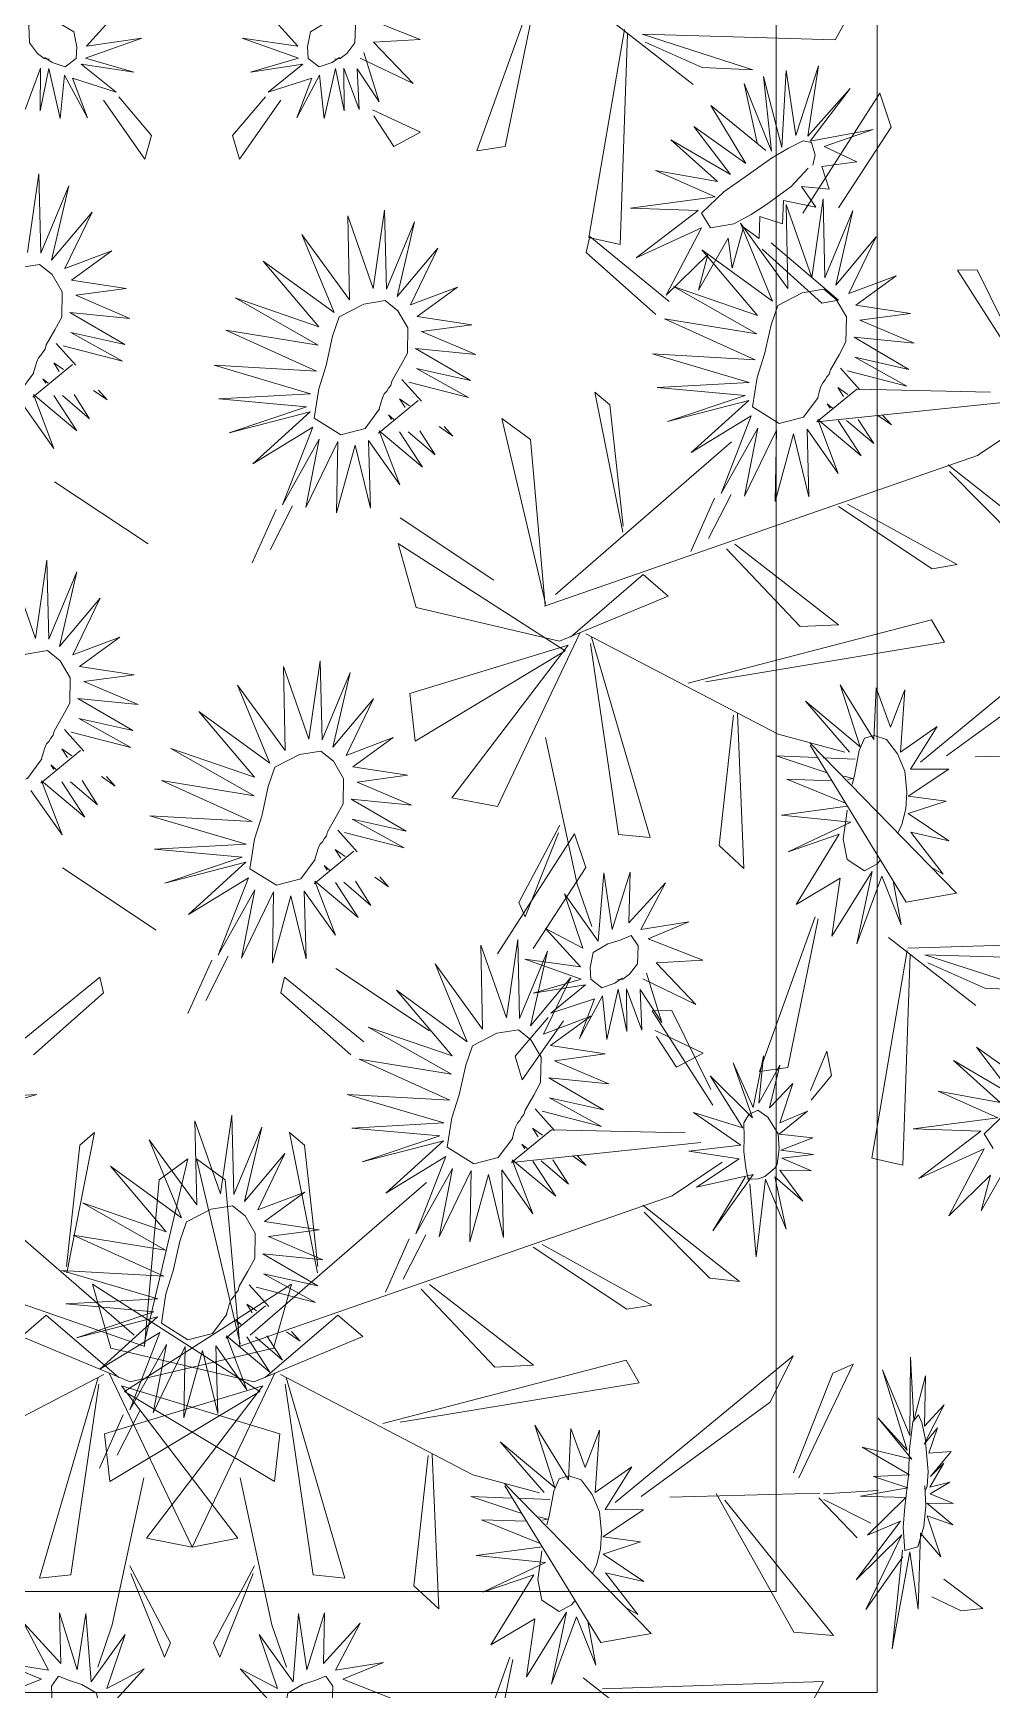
# Model space of a CAD drawing. Header units: inches. Extents: x 15 to 22798, y 21 to 21519.
# Drawn here: x 16314.41 to 16340.68, y 12489.01 to 12534.42 of the extents above; entities that cross this region are included whole.
import ezdxf

# ---------------------------------------------------------------- set-up
doc = ezdxf.new("R2010")
doc.units = ezdxf.units.IN
doc.header["$MEASUREMENT"] = 0
doc.layers.add('ARREDAMENTO', color=8, linetype='Continuous', lineweight=13)

msp = doc.modelspace()

# ---------------------------------------------------------------- linework, layer by layer
at = {"layer": 'ARREDAMENTO', "linetype": 'Continuous'}
for p, q in [((16326.572, 12531.196), (16328.095, 12535.44)), ((16315.873, 12534.069), (16316.833, 12535.123)), ((16321.661, 12534.069), (16320.701, 12535.123)), ((16328.178, 12535.381), (16327.345, 12531.312)), ((16323.519, 12534.84), (16325.017, 12534.248)), ((16330.616, 12534.518), (16329.642, 12528.818)), ((16332.495, 12533.012), (16330.105, 12534.874)), ((16336.695, 12534.773), (16336.391, 12534.234)), ((16315.848, 12533.733), (16317.393, 12534.281)), ((16317.393, 12534.281), (16315.873, 12534.069)), ((16320.141, 12534.281), (16321.661, 12534.069)), ((16321.686, 12533.733), (16320.141, 12534.281)), ((16325.017, 12534.248), (16323.737, 12534.178)), ((16323.737, 12534.178), (16324.821, 12533.038)), ((16330.494, 12528.629), (16330.695, 12534.406)), ((16331.102, 12534.398), (16334.135, 12533.412)), ((16336.391, 12534.234), (16331.102, 12534.398)), ((16332.742, 12533.479), (16331.18, 12534.175)), ((16317.167, 12533.348), (16315.848, 12533.733)), ((16320.367, 12533.348), (16321.686, 12533.733)), ((16324.821, 12533.038), (16323.375, 12533.737)), ((16323.475, 12533.893), (16323.894, 12532.541)), ((16314.187, 12532.332), (16314.609, 12533.461)), ((16314.609, 12533.461), (16314.598, 12532.293)), ((16314.598, 12532.293), (16314.836, 12533.455)), ((16314.836, 12533.455), (16315.146, 12532.078)), ((16315.146, 12532.078), (16315.272, 12533.272)), ((16315.272, 12533.272), (16315.902, 12532.101)), ((16315.49, 12533.189), (16316.685, 12532.801)), ((16315.902, 12532.101), (16315.49, 12533.189)), ((16315.73, 12533.571), (16317.167, 12533.348)), ((16316.685, 12532.801), (16315.73, 12533.571)), ((16321.804, 12533.571), (16320.367, 12533.348)), ((16320.849, 12532.801), (16321.804, 12533.571)), ((16322.044, 12533.189), (16320.849, 12532.801)), ((16322.262, 12533.272), (16321.632, 12532.101)), ((16321.632, 12532.101), (16322.044, 12533.189)), ((16322.387, 12532.078), (16322.262, 12533.272)), ((16322.698, 12533.455), (16322.387, 12532.078)), ((16322.936, 12532.293), (16322.698, 12533.455)), ((16322.924, 12533.461), (16322.936, 12532.293)), ((16323.347, 12532.332), (16322.924, 12533.461)), ((16323.294, 12533.444), (16323.347, 12532.332)), ((16323.894, 12532.541), (16323.294, 12533.444)), ((16334.135, 12533.412), (16332.742, 12533.479)), ((16334.423, 12533.235), (16334.641, 12531.19)), ((16334.928, 12531.285), (16334.423, 12533.235)), ((16335.044, 12533.399), (16334.928, 12531.285)), ((16335.315, 12531.619), (16335.044, 12533.399)), ((16335.937, 12533.53), (16335.315, 12531.619)), ((16335.636, 12531.598), (16335.937, 12533.53)), ((16333.896, 12533.042), (16334.255, 12531.419)), ((16334.641, 12531.19), (16333.896, 12533.042)), ((16335.503, 12529.483), (16337.615, 12532.772)), ((16336.804, 12532.908), (16335.636, 12531.598)), ((16335.706, 12531.458), (16336.804, 12532.908)), ((16337.615, 12532.772), (16337.922, 12531.846)), ((16316.338, 12532.586), (16317.468, 12530.968)), ((16317.658, 12531.616), (16316.76, 12532.678)), ((16319.876, 12531.616), (16320.774, 12532.678)), ((16321.196, 12532.586), (16320.066, 12530.968)), ((16323.71, 12532.321), (16325.024, 12531.703)), ((16332.978, 12532.437), (16333.942, 12530.85)), ((16334.486, 12531.206), (16332.978, 12532.437)), ((16324.294, 12531.314), (16323.748, 12532.154)), ((16332.519, 12531.866), (16333.52, 12530.545)), ((16333.942, 12530.85), (16332.519, 12531.866)), ((16337.432, 12531.78), (16335.706, 12531.458)), ((16336.088, 12531.312), (16337.432, 12531.78)), ((16337.922, 12531.846), (16336.483, 12529.63)), ((16317.468, 12530.968), (16317.658, 12531.616)), ((16320.066, 12530.968), (16319.876, 12531.616)), ((16325.024, 12531.703), (16324.294, 12531.314)), ((16331.882, 12531.499), (16333.166, 12530.351)), ((16333.52, 12530.545), (16331.882, 12531.499)), ((16335.513, 12531.469), (16335.11, 12531.266)), ((16335.741, 12531.421), (16335.513, 12531.469)), ((16335.843, 12531.079), (16335.741, 12531.421)), ((16327.345, 12531.312), (16326.572, 12531.196)), ((16334.642, 12530.995), (16334.015, 12530.549)), ((16335.11, 12531.266), (16334.642, 12530.995)), ((16335.774, 12530.807), (16335.843, 12531.079)), ((16336.024, 12530.766), (16336.981, 12530.896)), ((16336.981, 12530.896), (16336.088, 12531.312)), ((16314.255, 12528.411), (16314.567, 12530.562)), ((16314.567, 12530.562), (16314.618, 12528.394)), ((16331.467, 12530.66), (16333.101, 12529.931)), ((16333.166, 12530.351), (16331.467, 12530.66)), ((16334.015, 12530.549), (16333.338, 12530.073)), ((16335.184, 12530.216), (16335.649, 12530.722)), ((16336.228, 12530.144), (16336.024, 12530.766)), ((16314.618, 12528.394), (16315.387, 12530.24)), ((16315.387, 12530.24), (16314.915, 12528.195)), ((16333.338, 12530.073), (16332.727, 12529.488)), ((16334.511, 12529.722), (16335.184, 12530.216)), ((16335.47, 12530.216), (16336.228, 12530.144)), ((16335.862, 12529.656), (16335.47, 12530.216)), ((16314.915, 12528.195), (16316.023, 12529.517)), ((16316.023, 12529.517), (16315.276, 12527.968)), ((16323.729, 12527.418), (16324.041, 12529.57)), ((16324.041, 12529.57), (16324.092, 12527.402)), ((16333.101, 12529.931), (16330.778, 12529.622)), ((16330.778, 12529.622), (16332.636, 12529.56)), ((16332.636, 12529.56), (16330.937, 12528.266)), ((16334.086, 12529.452), (16334.511, 12529.722)), ((16334.949, 12529.198), (16334.977, 12529.833)), ((16334.977, 12529.833), (16335.862, 12529.656)), ((16335.048, 12529.723), (16335.746, 12527.728)), ((16335.095, 12527.421), (16335.048, 12529.723)), ((16335.746, 12527.728), (16336.058, 12529.879)), ((16336.058, 12529.879), (16336.108, 12527.712)), ((16336.108, 12527.712), (16336.878, 12529.558)), ((16336.878, 12529.558), (16336.406, 12527.513)), ((16323.032, 12529.413), (16323.729, 12527.418)), ((16323.079, 12527.111), (16323.032, 12529.413)), ((16324.092, 12527.402), (16324.861, 12529.248)), ((16324.861, 12529.248), (16324.389, 12527.203)), ((16330.937, 12528.266), (16332.723, 12529.081)), ((16332.723, 12529.081), (16331.756, 12527.244)), ((16332.727, 12529.488), (16332.97, 12529.083)), ((16332.97, 12529.083), (16333.609, 12529.198)), ((16333.563, 12527.975), (16333.876, 12529.104)), ((16333.609, 12529.198), (16334.086, 12529.452)), ((16333.792, 12529.211), (16335.095, 12527.421)), ((16334.675, 12527.073), (16333.792, 12529.211)), ((16333.876, 12529.104), (16334.31, 12528.797)), ((16334.31, 12528.797), (16334.324, 12529.399)), ((16334.324, 12529.399), (16334.949, 12529.198)), ((16321.776, 12528.901), (16323.079, 12527.111)), ((16322.659, 12526.763), (16321.776, 12528.901)), ((16329.565, 12528.413), (16329.664, 12528.845)), ((16329.642, 12528.818), (16330.494, 12528.629)), ((16329.664, 12528.845), (16331.842, 12527.07)), ((16332.644, 12527.375), (16333.455, 12528.803)), ((16333.455, 12528.803), (16333.563, 12527.975)), ((16334.634, 12528.677), (16336.479, 12527.103)), ((16336.406, 12527.513), (16337.514, 12528.834)), ((16337.514, 12528.834), (16336.767, 12527.286)), ((16315.276, 12527.968), (16316.567, 12528.454)), ((16316.567, 12528.454), (16315.463, 12527.649)), ((16320.714, 12528.174), (16322.659, 12526.763)), ((16322.242, 12526.373), (16320.714, 12528.174)), ((16324.389, 12527.203), (16325.497, 12528.524)), ((16325.497, 12528.524), (16324.751, 12526.976)), ((16331.479, 12526.711), (16329.565, 12528.413)), ((16331.756, 12527.244), (16332.897, 12528.352)), ((16332.897, 12528.352), (16332.644, 12527.375)), ((16332.731, 12528.484), (16334.675, 12527.073)), ((16334.259, 12526.683), (16332.731, 12528.484)), ((16336.021, 12527.021), (16334.388, 12528.502)), ((16336.767, 12527.286), (16338.057, 12527.772)), ((16338.057, 12527.772), (16336.954, 12526.966)), ((16340.284, 12527.933), (16339.744, 12527.922)), ((16339.744, 12527.922), (16341.4, 12525.337)), ((16341.346, 12525.764), (16340.284, 12527.933)), ((16315.463, 12527.649), (16316.96, 12527.421)), ((16316.96, 12527.421), (16315.576, 12527.235)), ((16324.751, 12526.976), (16326.041, 12527.462)), ((16326.041, 12527.462), (16324.937, 12526.656)), ((16331.961, 12527.477), (16334.259, 12526.683)), ((16334.242, 12526.18), (16331.961, 12527.477)), ((16315.576, 12527.235), (16317.064, 12526.604)), ((16319.944, 12527.167), (16322.242, 12526.373)), ((16322.225, 12525.87), (16319.944, 12527.167)), ((16336.479, 12527.103), (16336.021, 12527.021)), ((16336.954, 12526.966), (16338.451, 12526.739)), ((16315.416, 12526.767), (16316.921, 12525.888)), ((16317.064, 12526.604), (16315.416, 12526.767)), ((16324.937, 12526.656), (16326.434, 12526.429)), ((16326.434, 12526.429), (16325.05, 12526.243)), ((16331.711, 12526.593), (16334.242, 12526.18)), ((16334.194, 12525.468), (16331.711, 12526.593)), ((16338.451, 12526.739), (16337.067, 12526.553)), ((16337.067, 12526.553), (16338.555, 12525.922)), ((16315.577, 12525.323), (16315.044, 12525.916)), ((16315.439, 12526.22), (16316.863, 12525.429)), ((16316.921, 12525.888), (16315.439, 12526.22)), ((16322.177, 12525.158), (16319.694, 12526.283)), ((16319.694, 12526.283), (16322.225, 12525.87)), ((16325.05, 12526.243), (16326.538, 12525.612)), ((16336.907, 12526.084), (16338.412, 12525.206)), ((16338.555, 12525.922), (16336.907, 12526.084)), ((16316.863, 12525.429), (16315.236, 12525.849)), ((16324.89, 12525.775), (16326.395, 12524.896)), ((16326.538, 12525.612), (16324.89, 12525.775)), ((16331.388, 12525.627), (16334.194, 12525.468)), ((16334.029, 12524.848), (16331.388, 12525.627)), ((16336.93, 12525.537), (16338.354, 12524.747)), ((16338.412, 12525.206), (16336.93, 12525.537)), ((16315.488, 12525.342), (16314.399, 12524.448)), ((16315.127, 12525.148), (16314.974, 12525.388)), ((16315.246, 12525.199), (16314.974, 12525.388)), ((16319.371, 12525.317), (16322.177, 12525.158)), ((16322.013, 12524.538), (16319.371, 12525.317)), ((16324.913, 12525.227), (16326.338, 12524.437)), ((16326.395, 12524.896), (16324.913, 12525.227)), ((16337.068, 12524.641), (16336.535, 12525.234)), ((16338.354, 12524.747), (16336.727, 12525.166)), ((16314.419, 12524.517), (16314.981, 12523.036)), ((16315.609, 12523.521), (16314.419, 12524.517)), ((16314.759, 12524.823), (16314.678, 12524.948)), ((16314.821, 12524.825), (16314.678, 12524.948)), ((16315.53, 12524.518), (16315.955, 12523.852)), ((16316.064, 12524.627), (16316.439, 12524.366)), ((16316.198, 12524.634), (16316.439, 12524.366)), ((16319.497, 12524.399), (16322.013, 12524.538)), ((16325.052, 12524.331), (16324.518, 12524.924)), ((16326.338, 12524.437), (16324.71, 12524.856)), ((16330.21, 12524.235), (16329.807, 12524.583)), ((16329.807, 12524.583), (16330.572, 12520.742)), ((16331.513, 12524.709), (16334.029, 12524.848)), ((16333.922, 12524.493), (16331.513, 12524.709)), ((16336.979, 12524.66), (16335.89, 12523.765)), ((16336.618, 12524.466), (16336.465, 12524.706)), ((16336.736, 12524.516), (16336.465, 12524.706)), ((16340.65, 12524.58), (16336.979, 12524.66)), ((16314.981, 12523.036), (16314.128, 12524.246)), ((16314.98, 12524.485), (16315.609, 12523.521)), ((16315.213, 12524.489), (16315.955, 12523.852)), ((16321.905, 12524.183), (16319.497, 12524.399)), ((16319.781, 12523.468), (16321.905, 12524.183)), ((16324.962, 12524.35), (16323.873, 12523.455)), ((16324.602, 12524.156), (16324.448, 12524.396)), ((16324.72, 12524.206), (16324.448, 12524.396)), ((16330.578, 12520.911), (16330.21, 12524.235)), ((16331.798, 12523.778), (16333.922, 12524.493)), ((16334.02, 12524.356), (16331.798, 12523.778)), ((16332.445, 12522.924), (16334.02, 12524.356)), ((16335.89, 12523.765), (16341.073, 12524.307)), ((16336.25, 12524.14), (16336.169, 12524.265)), ((16336.312, 12524.142), (16336.169, 12524.265)), ((16322.004, 12524.046), (16319.781, 12523.468)), ((16320.429, 12522.614), (16322.004, 12524.046)), ((16322.072, 12523.618), (16320.429, 12522.614)), ((16321.245, 12521.496), (16322.072, 12523.618)), ((16324.234, 12523.83), (16324.152, 12523.956)), ((16324.295, 12523.833), (16324.152, 12523.956)), ((16325.538, 12523.635), (16325.913, 12523.373)), ((16325.672, 12523.641), (16325.913, 12523.373)), ((16327.253, 12523.861), (16328.447, 12518.79)), ((16328.038, 12523.284), (16327.253, 12523.861)), ((16334.089, 12523.928), (16332.445, 12522.924)), ((16333.262, 12521.806), (16334.089, 12523.928)), ((16335.91, 12523.834), (16336.472, 12522.354)), ((16337.099, 12522.839), (16335.91, 12523.834)), ((16336.471, 12523.802), (16337.099, 12522.839)), ((16336.704, 12523.806), (16337.446, 12523.17)), ((16337.021, 12523.835), (16337.446, 12523.17)), ((16337.555, 12523.945), (16337.93, 12523.683)), ((16337.689, 12523.951), (16337.93, 12523.683)), ((16340.29, 12522.849), (16341.665, 12523.769)), ((16322.251, 12523.288), (16321.245, 12521.496)), ((16321.887, 12521.416), (16322.251, 12523.288)), ((16322.763, 12523.231), (16321.887, 12521.416)), ((16322.728, 12521.275), (16322.763, 12523.231)), ((16323.602, 12523.254), (16323.655, 12521.397)), ((16324.455, 12522.044), (16323.602, 12523.254)), ((16323.893, 12523.524), (16324.455, 12522.044)), ((16325.083, 12522.529), (16323.893, 12523.524)), ((16324.454, 12523.492), (16325.083, 12522.529)), ((16324.687, 12523.496), (16325.429, 12522.86)), ((16325.004, 12523.525), (16325.429, 12522.86)), ((16328.443, 12518.732), (16328.038, 12523.284)), ((16333.553, 12523.219), (16328.721, 12519.033)), ((16334.267, 12523.598), (16333.262, 12521.806)), ((16333.904, 12521.726), (16334.267, 12523.598)), ((16334.78, 12523.541), (16333.904, 12521.726)), ((16334.745, 12521.585), (16334.78, 12523.541)), ((16335.252, 12523.434), (16334.745, 12521.585)), ((16335.672, 12521.707), (16335.252, 12523.434)), ((16335.619, 12523.563), (16335.672, 12521.707)), ((16336.472, 12522.354), (16335.619, 12523.563)), ((16323.236, 12523.124), (16322.728, 12521.275)), ((16323.655, 12521.397), (16323.236, 12523.124)), ((16340.29, 12522.849), (16328.427, 12518.715)), ((16339.483, 12522.589), (16342.132, 12520.502)), ((16341.323, 12520.588), (16339.52, 12522.405)), ((16317.56, 12520.421), (16314.991, 12522.127)), ((16320.415, 12519.901), (16321.067, 12521.363)), ((16320.901, 12520.256), (16321.52, 12521.468)), ((16332.432, 12520.211), (16333.084, 12521.673)), ((16332.918, 12520.566), (16333.536, 12521.778)), ((16339.051, 12519.738), (16336.482, 12521.444)), ((16336.727, 12521.513), (16339.73, 12519.856)), ((16327.034, 12519.428), (16324.465, 12521.134)), ((16324.409, 12520.428), (16324.907, 12518.678)), ((16328.987, 12517.487), (16324.409, 12520.428)), ((16314.475, 12517.825), (16314.787, 12519.976)), ((16314.787, 12519.976), (16314.838, 12517.809)), ((16335.433, 12518.154), (16333.413, 12520.287)), ((16333.642, 12520.416), (16336.485, 12518.207)), ((16313.778, 12519.82), (16314.475, 12517.825)), ((16314.838, 12517.809), (16315.607, 12519.654)), ((16315.607, 12519.654), (16315.136, 12517.61)), ((16331.13, 12519.579), (16329.14, 12517.868)), ((16331.813, 12518.992), (16331.13, 12519.579)), ((16339.73, 12519.856), (16339.051, 12519.738)), ((16315.136, 12517.61), (16316.243, 12518.931)), ((16316.243, 12518.931), (16315.497, 12517.382)), ((16324.907, 12518.678), (16328.833, 12517.752)), ((16328.833, 12517.752), (16331.813, 12518.992)), ((16339.03, 12518.344), (16332.363, 12516.604)), ((16336.485, 12518.207), (16335.433, 12518.154)), ((16343.604, 12518.467), (16338.728, 12514.44)), ((16339.383, 12517.725), (16339.03, 12518.344)), ((16315.497, 12517.382), (16316.787, 12517.868)), ((16316.787, 12517.868), (16315.683, 12517.063)), ((16329.405, 12517.989), (16327.134, 12513.222)), ((16334.825, 12515.205), (16329.555, 12517.954)), ((16329.708, 12517.865), (16331.321, 12512.37)), ((16332.839, 12516.643), (16339.383, 12517.725)), ((16329.072, 12517.645), (16324.731, 12516.322)), ((16324.877, 12515.015), (16328.987, 12517.487)), ((16325.886, 12513.465), (16329.072, 12517.645)), ((16330.454, 12512.46), (16329.687, 12517.691)), ((16315.683, 12517.063), (16317.18, 12516.835)), ((16317.18, 12516.835), (16315.797, 12516.649)), ((16321.269, 12517.063), (16321.966, 12515.068)), ((16321.316, 12514.761), (16321.269, 12517.063)), ((16321.966, 12515.068), (16322.279, 12517.219)), ((16322.279, 12517.219), (16322.329, 12515.052)), ((16322.329, 12515.052), (16323.099, 12516.898)), ((16323.099, 12516.898), (16322.627, 12514.853)), ((16339.437, 12514.611), (16342.979, 12517.19)), ((16315.797, 12516.649), (16317.284, 12516.018)), ((16320.013, 12516.551), (16321.316, 12514.761)), ((16320.896, 12514.412), (16320.013, 12516.551)), ((16336.531, 12516.56), (16337.072, 12514.858)), ((16337.448, 12515.063), (16336.531, 12516.56)), ((16337.515, 12516.475), (16337.448, 12515.063)), ((16337.905, 12515.4), (16337.515, 12516.475)), ((16338.297, 12516.423), (16337.905, 12515.4)), ((16338.18, 12514.716), (16338.297, 12516.423)), ((16315.636, 12516.181), (16317.141, 12515.302)), ((16317.284, 12516.018), (16315.636, 12516.181)), ((16322.627, 12514.853), (16323.734, 12516.174)), ((16323.734, 12516.174), (16322.988, 12514.625)), ((16324.731, 12516.322), (16324.877, 12515.015)), ((16335.581, 12516.109), (16336.781, 12514.716)), ((16337.072, 12514.858), (16335.581, 12516.109)), ((16315.66, 12515.634), (16317.084, 12514.843)), ((16317.141, 12515.302), (16315.66, 12515.634)), ((16318.952, 12515.824), (16320.896, 12514.412)), ((16320.48, 12514.023), (16318.952, 12515.824)), ((16333.212, 12512.158), (16333.606, 12515.728)), ((16333.711, 12515.772), (16333.891, 12511.525)), ((16315.798, 12514.738), (16315.265, 12515.33)), ((16317.084, 12514.843), (16315.456, 12515.263)), ((16322.988, 12514.625), (16324.278, 12515.112)), ((16324.278, 12515.112), (16323.174, 12514.306)), ((16329.321, 12511.094), (16328.454, 12515.119)), ((16334.825, 12515.205), (16336.658, 12514.711)), ((16337.192, 12515.096), (16337.048, 12514.756)), ((16337.462, 12515.17), (16337.192, 12515.096)), ((16337.793, 12515.062), (16337.462, 12515.17)), ((16338.101, 12514.665), (16337.793, 12515.062)), ((16339.188, 12515.418), (16338.18, 12514.716)), ((16338.451, 12514.248), (16339.188, 12515.418)), ((16315.708, 12514.757), (16314.619, 12513.862)), ((16315.348, 12514.562), (16315.194, 12514.802)), ((16315.466, 12514.613), (16315.194, 12514.802)), ((16318.182, 12514.817), (16320.48, 12514.023)), ((16320.463, 12513.52), (16318.182, 12514.817)), ((16335.874, 12514.566), (16334.776, 12514.611)), ((16336.167, 12514.142), (16334.776, 12514.611)), ((16339.715, 12510.849), (16335.693, 12514.967)), ((16335.702, 12514.901), (16338.339, 12510.602)), ((16336.065, 12514.558), (16336.938, 12514.522)), ((16337.048, 12514.756), (16336.919, 12514.072)), ((16338.301, 12514.191), (16338.101, 12514.665)), ((16344.34, 12514.696), (16340.224, 12514.587)), ((16314.98, 12514.237), (16314.898, 12514.362)), ((16315.041, 12514.239), (16314.898, 12514.362)), ((16323.174, 12514.306), (16324.671, 12514.079)), ((16324.671, 12514.079), (16323.288, 12513.893)), ((16336.858, 12513.827), (16336.919, 12514.072)), ((16338.354, 12513.619), (16338.301, 12514.191)), ((16338.388, 12513.503), (16339.506, 12514.244)), ((16339.506, 12514.244), (16338.451, 12514.248)), ((16315.201, 12512.451), (16314.349, 12513.66)), ((16314.639, 12513.931), (16315.201, 12512.451)), ((16315.829, 12512.935), (16314.639, 12513.931)), ((16315.2, 12513.899), (16315.829, 12512.935)), ((16315.433, 12513.903), (16316.175, 12513.266)), ((16315.75, 12513.932), (16316.175, 12513.266)), ((16316.284, 12514.041), (16316.659, 12513.78)), ((16316.418, 12514.048), (16316.659, 12513.78)), ((16320.415, 12512.808), (16317.931, 12513.933)), ((16317.931, 12513.933), (16320.463, 12513.52)), ((16323.288, 12513.893), (16324.775, 12513.261)), ((16336.3, 12513.927), (16335.065, 12513.969)), ((16336.672, 12513.319), (16335.065, 12513.969)), ((16336.631, 12514.052), (16336.874, 12513.989)), ((16336.874, 12513.989), (16336.735, 12513.962)), ((16338.323, 12513.162), (16338.354, 12513.619)), ((16323.128, 12513.424), (16324.632, 12512.545)), ((16324.775, 12513.261), (16323.128, 12513.424)), ((16327.134, 12513.222), (16325.886, 12513.465)), ((16336.728, 12513.228), (16334.919, 12512.988)), ((16338.215, 12512.732), (16338.323, 12513.162)), ((16339.427, 12513.366), (16338.388, 12513.503)), ((16338.394, 12513.03), (16339.427, 12513.366)), ((16317.609, 12512.967), (16320.415, 12512.808)), ((16320.25, 12512.188), (16317.609, 12512.967)), ((16323.151, 12512.877), (16324.575, 12512.087)), ((16324.632, 12512.545), (16323.151, 12512.877)), ((16328.842, 12512.708), (16327.724, 12510.596)), ((16334.919, 12512.988), (16336.82, 12512.797)), ((16336.82, 12512.797), (16335.105, 12511.985)), ((16336.699, 12512.967), (16336.606, 12512.328)), ((16336.722, 12513.121), (16336.699, 12512.967)), ((16338.107, 12512.496), (16338.215, 12512.732)), ((16339.509, 12512.281), (16338.394, 12513.03)), ((16323.289, 12511.981), (16322.756, 12512.574)), ((16324.575, 12512.087), (16322.947, 12512.506)), ((16327.136, 12509.185), (16329.248, 12512.474)), ((16327.89, 12510.202), (16328.811, 12512.5)), ((16329.248, 12512.474), (16329.554, 12511.547)), ((16331.321, 12512.37), (16330.454, 12512.46)), ((16335.105, 12511.985), (16336.498, 12512.462)), ((16336.498, 12512.462), (16335.321, 12510.538)), ((16336.606, 12512.328), (16336.719, 12511.769)), ((16338.462, 12512.518), (16339.509, 12512.281)), ((16339.353, 12511.37), (16338.462, 12512.518)), ((16317.734, 12512.049), (16320.25, 12512.188)), ((16320.142, 12511.832), (16317.734, 12512.049)), ((16318.019, 12511.118), (16320.142, 12511.832)), ((16323.199, 12512), (16322.11, 12511.105)), ((16322.839, 12511.806), (16322.686, 12512.046)), ((16322.957, 12511.856), (16322.686, 12512.046)), ((16333.891, 12511.525), (16333.212, 12512.158)), ((16317.78, 12509.835), (16315.211, 12511.541)), ((16320.241, 12511.696), (16318.019, 12511.118)), ((16318.666, 12510.264), (16320.241, 12511.696)), ((16322.471, 12511.48), (16322.389, 12511.605)), ((16322.533, 12511.482), (16322.389, 12511.605)), ((16329.554, 12511.547), (16328.115, 12509.331)), ((16329.899, 12509.531), (16330.051, 12511.401)), ((16330.051, 12511.401), (16330.281, 12509.853)), ((16330.281, 12509.853), (16330.767, 12511.422)), ((16330.767, 12511.422), (16330.732, 12510.035)), ((16336.298, 12509.665), (16337.399, 12511.439)), ((16336.719, 12511.769), (16337.196, 12511.459)), ((16337.399, 12511.439), (16336.987, 12509.46)), ((16337.196, 12511.459), (16337.533, 12511.641)), ((16337.633, 12511.753), (16337.533, 12511.641)), ((16339.028, 12511.552), (16339.353, 12511.37)), ((16320.31, 12511.268), (16318.666, 12510.264)), ((16319.482, 12509.145), (16320.31, 12511.268)), ((16320.488, 12510.938), (16319.482, 12509.145)), ((16320.124, 12509.066), (16320.488, 12510.938)), ((16321.84, 12510.903), (16321.892, 12509.046)), ((16322.693, 12509.694), (16321.84, 12510.903)), ((16322.13, 12511.174), (16322.693, 12509.694)), ((16323.32, 12510.179), (16322.13, 12511.174)), ((16322.692, 12511.142), (16323.32, 12510.179)), ((16322.924, 12511.146), (16323.666, 12510.51)), ((16323.241, 12511.175), (16323.666, 12510.51)), ((16323.776, 12511.285), (16324.15, 12511.023)), ((16323.909, 12511.291), (16324.15, 12511.023)), ((16329.321, 12511.094), (16329.719, 12509.932)), ((16330.732, 12510.035), (16331.742, 12511.135)), ((16331.742, 12511.135), (16331.067, 12509.85)), ((16335.321, 12510.538), (16336.528, 12511.255)), ((16336.528, 12511.255), (16336.298, 12509.665)), ((16336.987, 12509.46), (16337.668, 12511.31)), ((16337.668, 12511.31), (16338.201, 12509.981)), ((16337.979, 12511.188), (16338.201, 12509.981)), ((16321.001, 12510.88), (16320.124, 12509.066)), ((16320.965, 12508.925), (16321.001, 12510.88)), ((16321.473, 12510.774), (16320.965, 12508.925)), ((16321.892, 12509.046), (16321.473, 12510.774)), ((16327.724, 12510.596), (16327.89, 12510.202)), ((16328.973, 12510.828), (16329.899, 12509.531)), ((16329.476, 12509.341), (16328.973, 12510.828)), ((16338.339, 12510.602), (16339.715, 12510.849)), ((16331.067, 12509.85), (16332.38, 12510.059)), ((16332.38, 12510.059), (16331.266, 12509.6)), ((16334.319, 12505.957), (16335.842, 12510.201)), ((16335.925, 12510.142), (16335.092, 12506.073)), ((16327.378, 12507.43), (16327.691, 12509.581)), ((16327.691, 12509.581), (16327.741, 12507.414)), ((16328.448, 12509.883), (16329.476, 12509.341)), ((16329.408, 12508.83), (16328.448, 12509.883)), ((16331.266, 12509.6), (16332.764, 12509.009)), ((16340.242, 12507.772), (16337.852, 12509.635)), ((16338.382, 12509.336), (16344.442, 12509.534)), ((16319.139, 12507.906), (16319.757, 12509.118)), ((16326.681, 12509.425), (16327.378, 12507.43)), ((16326.728, 12507.123), (16326.681, 12509.425)), ((16327.741, 12507.414), (16328.51, 12509.26)), ((16328.51, 12509.26), (16328.039, 12507.215)), ((16338.363, 12509.279), (16337.39, 12503.579)), ((16338.241, 12503.389), (16338.442, 12509.167)), ((16338.849, 12509.159), (16341.882, 12508.173)), ((16344.138, 12508.995), (16338.849, 12509.159)), ((16318.652, 12507.55), (16319.305, 12509.013)), ((16325.272, 12507.078), (16322.702, 12508.784)), ((16325.425, 12508.913), (16326.728, 12507.123)), ((16326.308, 12506.774), (16325.425, 12508.913)), ((16327.888, 12509.042), (16329.408, 12508.83)), ((16329.433, 12508.494), (16327.888, 12509.042)), ((16331.222, 12508.654), (16331.641, 12507.302)), ((16332.764, 12509.009), (16331.484, 12508.938)), ((16331.484, 12508.938), (16332.568, 12507.799)), ((16340.489, 12508.24), (16338.927, 12508.936)), ((16316.237, 12508.547), (16314.059, 12506.771)), ((16316.336, 12508.115), (16316.237, 12508.547)), ((16321.198, 12508.115), (16321.297, 12508.547)), ((16321.297, 12508.547), (16323.475, 12506.771)), ((16324.364, 12508.186), (16326.308, 12506.774)), ((16325.892, 12506.384), (16324.364, 12508.186)), ((16328.039, 12507.215), (16329.146, 12508.536)), ((16328.114, 12508.109), (16329.433, 12508.494)), ((16329.551, 12508.332), (16328.114, 12508.109)), ((16329.146, 12508.536), (16328.4, 12506.987)), ((16328.596, 12507.562), (16329.551, 12508.332)), ((16330.445, 12508.216), (16330.134, 12506.839)), ((16330.683, 12507.054), (16330.445, 12508.216)), ((16330.671, 12508.222), (16330.683, 12507.054)), ((16331.094, 12507.092), (16330.671, 12508.222)), ((16331.041, 12508.205), (16331.094, 12507.092)), ((16331.641, 12507.302), (16331.041, 12508.205)), ((16332.568, 12507.799), (16331.122, 12508.498)), ((16341.882, 12508.173), (16340.489, 12508.24)), ((16314.422, 12506.412), (16316.336, 12508.115)), ((16323.112, 12506.412), (16321.198, 12508.115)), ((16329.791, 12507.95), (16328.596, 12507.562)), ((16330.009, 12508.033), (16329.379, 12506.862)), ((16329.379, 12506.862), (16329.791, 12507.95)), ((16330.134, 12506.839), (16330.009, 12508.033)), ((16327.623, 12506.377), (16328.521, 12507.439)), ((16328.943, 12507.347), (16327.813, 12505.729)), ((16328.4, 12506.987), (16329.69, 12507.474)), ((16329.69, 12507.474), (16328.586, 12506.668)), ((16331.916, 12507.635), (16331.377, 12507.624)), ((16331.377, 12507.624), (16333.033, 12505.039)), ((16332.979, 12505.465), (16331.916, 12507.635)), ((16323.594, 12507.178), (16325.892, 12506.384)), ((16325.874, 12505.882), (16323.594, 12507.178)), ((16331.457, 12507.082), (16332.771, 12506.464)), ((16332.041, 12506.075), (16331.495, 12506.915)), ((16327.813, 12505.729), (16327.623, 12506.377)), ((16328.586, 12506.668), (16330.083, 12506.44)), ((16330.083, 12506.44), (16328.7, 12506.255)), ((16332.771, 12506.464), (16332.041, 12506.075)), ((16334.423, 12506.386), (16334.141, 12504.969)), ((16334.296, 12505.095), (16334.423, 12506.386)), ((16336.163, 12506.52), (16335.714, 12505.435)), ((16336.285, 12505.848), (16336.163, 12506.52)), ((16340.266, 12506.627), (16341.267, 12505.305)), ((16341.689, 12505.611), (16340.266, 12506.627)), ((16323.343, 12506.295), (16325.874, 12505.882)), ((16325.826, 12505.17), (16323.343, 12506.295)), ((16328.7, 12506.255), (16330.187, 12505.623)), ((16333.59, 12506.195), (16334.125, 12504.688)), ((16334.141, 12504.969), (16333.59, 12506.195)), ((16334.877, 12506.13), (16334.296, 12505.095)), ((16335.092, 12506.073), (16334.319, 12505.957)), ((16334.587, 12504.964), (16334.877, 12506.13)), ((16339.629, 12506.26), (16340.913, 12505.112)), ((16341.267, 12505.305), (16339.629, 12506.26)), ((16328.54, 12505.786), (16330.044, 12504.907)), ((16330.187, 12505.623), (16328.54, 12505.786)), ((16332.965, 12505.836), (16333.856, 12504.419)), ((16334.125, 12504.688), (16332.965, 12505.836)), ((16335.225, 12505.626), (16334.587, 12504.964)), ((16334.873, 12504.548), (16335.225, 12505.626)), ((16335.731, 12505.176), (16336.285, 12505.848)), ((16314.513, 12505.329), (16311.707, 12505.17)), ((16311.872, 12504.549), (16314.513, 12505.329)), ((16323.02, 12505.329), (16325.826, 12505.17)), ((16325.662, 12504.549), (16323.02, 12505.329)), ((16328.563, 12505.239), (16329.987, 12504.449)), ((16330.044, 12504.907), (16328.563, 12505.239)), ((16339.214, 12505.421), (16340.848, 12504.692)), ((16340.913, 12505.112), (16339.214, 12505.421)), ((16318.845, 12504.603), (16319.543, 12502.608)), ((16318.893, 12502.301), (16318.845, 12504.603)), ((16319.543, 12502.608), (16319.855, 12504.759)), ((16319.855, 12504.759), (16319.906, 12502.591)), ((16323.146, 12504.41), (16325.662, 12504.549)), ((16328.701, 12504.343), (16328.168, 12504.936)), ((16329.987, 12504.449), (16328.359, 12504.868)), ((16332.51, 12504.831), (16333.803, 12503.937)), ((16333.856, 12504.419), (16332.51, 12504.831)), ((16334.019, 12504.779), (16333.882, 12504.551)), ((16333.882, 12504.551), (16333.894, 12504.147)), ((16334.27, 12504.902), (16334.019, 12504.779)), ((16334.541, 12504.708), (16334.27, 12504.902)), ((16334.828, 12504.248), (16334.541, 12504.708)), ((16334.859, 12504.237), (16335.635, 12504.87)), ((16335.635, 12504.87), (16334.873, 12504.548)), ((16340.848, 12504.692), (16338.525, 12504.383)), ((16341.085, 12504.834), (16340.474, 12504.249)), ((16316.094, 12504.285), (16315.329, 12500.444)), ((16315.692, 12503.937), (16316.094, 12504.285)), ((16317.589, 12504.09), (16318.893, 12502.301)), ((16318.472, 12501.952), (16317.589, 12504.09)), ((16319.906, 12502.591), (16320.675, 12504.437)), ((16320.675, 12504.437), (16320.203, 12502.392)), ((16321.439, 12504.285), (16322.205, 12500.444)), ((16321.842, 12503.937), (16321.439, 12504.285)), ((16325.554, 12504.194), (16323.146, 12504.41)), ((16323.431, 12503.48), (16325.554, 12504.194)), ((16328.611, 12504.362), (16327.522, 12503.467)), ((16328.251, 12504.168), (16328.098, 12504.407)), ((16328.369, 12504.218), (16328.098, 12504.407)), ((16332.282, 12504.282), (16328.611, 12504.362)), ((16333.894, 12504.147), (16333.891, 12503.762)), ((16334.856, 12503.843), (16334.828, 12504.248)), ((16335.773, 12504.144), (16334.859, 12504.237)), ((16334.901, 12503.805), (16335.773, 12504.144)), ((16338.525, 12504.383), (16340.383, 12504.321)), ((16340.383, 12504.321), (16338.684, 12503.027)), ((16340.474, 12504.249), (16340.717, 12503.844)), ((16315.323, 12500.613), (16315.692, 12503.937)), ((16320.203, 12502.392), (16321.311, 12503.714)), ((16321.311, 12503.714), (16320.564, 12502.165)), ((16322.21, 12500.613), (16321.842, 12503.937)), ((16325.653, 12504.058), (16323.431, 12503.48)), ((16324.078, 12502.626), (16325.653, 12504.058)), ((16325.722, 12503.63), (16324.078, 12502.626)), ((16324.894, 12501.507), (16325.722, 12503.63)), ((16327.522, 12503.467), (16332.705, 12504.009)), ((16327.883, 12503.842), (16327.801, 12503.967)), ((16327.945, 12503.844), (16327.801, 12503.967)), ((16329.187, 12503.647), (16329.562, 12503.385)), ((16329.321, 12503.653), (16329.562, 12503.385)), ((16333.803, 12503.937), (16332.38, 12503.779)), ((16332.38, 12503.779), (16333.758, 12503.568)), ((16333.891, 12503.762), (16333.943, 12503.316)), ((16334.796, 12503.418), (16334.856, 12503.843)), ((16335.796, 12503.683), (16334.901, 12503.805)), ((16334.927, 12503.582), (16335.796, 12503.683)), ((16338.684, 12503.027), (16340.47, 12503.842)), ((16340.47, 12503.842), (16339.504, 12502.005)), ((16316.528, 12503.363), (16318.472, 12501.952)), ((16318.056, 12501.562), (16316.528, 12503.363)), ((16318.648, 12503.562), (16317.454, 12498.492)), ((16317.863, 12502.986), (16318.648, 12503.562)), ((16318.886, 12503.562), (16320.08, 12498.492)), ((16319.671, 12502.986), (16318.886, 12503.562)), ((16325.9, 12503.3), (16324.894, 12501.507)), ((16325.536, 12501.428), (16325.9, 12503.3)), ((16326.412, 12503.242), (16325.536, 12501.428)), ((16326.377, 12501.287), (16326.412, 12503.242)), ((16327.252, 12503.265), (16327.304, 12501.408)), ((16328.104, 12502.056), (16327.252, 12503.265)), ((16327.542, 12503.536), (16328.104, 12502.056)), ((16328.732, 12502.541), (16327.542, 12503.536)), ((16328.103, 12503.504), (16328.732, 12502.541)), ((16328.336, 12503.508), (16329.078, 12502.871)), ((16328.653, 12503.537), (16329.078, 12502.871)), ((16331.922, 12502.551), (16333.297, 12503.47)), ((16333.758, 12503.568), (16332.589, 12502.792)), ((16333.943, 12503.316), (16334.018, 12502.963)), ((16334.463, 12503.084), (16334.733, 12503.306)), ((16334.733, 12503.306), (16334.796, 12503.418)), ((16334.874, 12503.252), (16335.74, 12503.237)), ((16335.503, 12502.406), (16334.874, 12503.252)), ((16335.74, 12503.237), (16334.927, 12503.582)), ((16337.39, 12503.579), (16338.241, 12503.389)), ((16340.391, 12502.136), (16341.202, 12503.564)), ((16312.348, 12502.921), (16317.18, 12498.734)), ((16317.458, 12498.433), (16317.863, 12502.986)), ((16320.075, 12498.433), (16319.671, 12502.986)), ((16325.186, 12502.921), (16320.353, 12498.734)), ((16326.885, 12503.135), (16326.377, 12501.287)), ((16327.304, 12501.408), (16326.885, 12503.135)), ((16332.589, 12502.792), (16334.144, 12503.135)), ((16334.144, 12503.135), (16333.034, 12501.596)), ((16333.034, 12501.596), (16333.923, 12503.061)), ((16333.993, 12503.056), (16334.085, 12503.005)), ((16334.049, 12502.883), (16334.227, 12500.879)), ((16334.085, 12503.005), (16334.275, 12503.017)), ((16334.227, 12500.879), (16334.479, 12503.01)), ((16334.275, 12503.017), (16334.463, 12503.084)), ((16334.479, 12503.01), (16335.045, 12501.639)), ((16334.737, 12503.072), (16335.503, 12502.406)), ((16335.045, 12501.639), (16334.737, 12503.072)), ((16339.504, 12502.005), (16340.645, 12503.113)), ((16340.645, 12503.113), (16340.391, 12502.136)), ((16305.611, 12502.551), (16317.474, 12498.417)), ((16315.758, 12502.356), (16318.056, 12501.562)), ((16318.039, 12501.059), (16315.758, 12502.356)), ((16331.922, 12502.551), (16320.059, 12498.417)), ((16320.564, 12502.165), (16321.854, 12502.651)), ((16321.854, 12502.651), (16320.751, 12501.846)), ((16331.116, 12502.291), (16333.765, 12500.204)), ((16320.751, 12501.846), (16322.248, 12501.618)), ((16332.956, 12500.29), (16331.152, 12502.107)), ((16317.991, 12500.348), (16315.508, 12501.473)), ((16315.508, 12501.473), (16318.039, 12501.059)), ((16322.248, 12501.618), (16320.864, 12501.432)), ((16320.864, 12501.432), (16322.352, 12500.801)), ((16324.064, 12499.912), (16324.716, 12501.375)), ((16324.55, 12500.267), (16325.169, 12501.48)), ((16320.704, 12500.964), (16322.209, 12500.085)), ((16322.352, 12500.801), (16320.704, 12500.964)), ((16330.683, 12499.44), (16328.114, 12501.146)), ((16328.36, 12501.215), (16331.362, 12499.557)), ((16315.185, 12500.507), (16317.991, 12500.348)), ((16317.826, 12499.727), (16315.185, 12500.507)), ((16316.041, 12500.13), (16316.539, 12498.379)), ((16320.62, 12497.189), (16316.041, 12500.13)), ((16316.914, 12497.189), (16321.492, 12500.13)), ((16320.865, 12499.52), (16320.332, 12500.113)), ((16322.151, 12499.626), (16320.524, 12500.046)), ((16320.727, 12500.417), (16322.151, 12499.626)), ((16322.209, 12500.085), (16320.727, 12500.417)), ((16321.492, 12500.13), (16320.995, 12498.379)), ((16325.274, 12500.118), (16328.118, 12497.909)), ((16333.765, 12500.204), (16332.956, 12500.29)), ((16315.31, 12499.588), (16317.826, 12499.727)), ((16317.719, 12499.372), (16315.31, 12499.588)), ((16320.776, 12499.539), (16319.687, 12498.645)), ((16320.415, 12499.345), (16320.262, 12499.585)), ((16320.534, 12499.396), (16320.262, 12499.585)), ((16327.065, 12497.856), (16325.046, 12499.989)), ((16331.362, 12499.557), (16330.683, 12499.44)), ((16314.088, 12498.694), (16314.771, 12499.28)), ((16314.771, 12499.28), (16316.761, 12497.57)), ((16315.595, 12498.657), (16317.719, 12499.372)), ((16317.817, 12499.235), (16315.595, 12498.657)), ((16316.242, 12497.804), (16317.817, 12499.235)), ((16320.047, 12499.02), (16319.966, 12499.145)), ((16320.109, 12499.022), (16319.966, 12499.145)), ((16322.763, 12499.28), (16320.773, 12497.57)), ((16323.445, 12498.694), (16322.763, 12499.28)), ((16317.068, 12497.453), (16314.088, 12498.694)), ((16317.886, 12498.808), (16316.242, 12497.804)), ((16317.059, 12496.685), (16317.886, 12498.808)), ((16319.707, 12498.714), (16320.269, 12497.233)), ((16320.897, 12497.718), (16319.707, 12498.714)), ((16320.268, 12498.682), (16320.897, 12497.718)), ((16320.465, 12497.453), (16323.445, 12498.694)), ((16320.501, 12498.686), (16321.243, 12498.049)), ((16320.818, 12498.715), (16321.243, 12498.049)), ((16321.352, 12498.824), (16321.727, 12498.563)), ((16321.486, 12498.831), (16321.727, 12498.563)), ((16316.539, 12498.379), (16320.465, 12497.453)), ((16318.064, 12498.477), (16317.059, 12496.685)), ((16320.995, 12498.379), (16317.068, 12497.453)), ((16317.701, 12496.606), (16318.064, 12498.477)), ((16318.577, 12498.42), (16317.701, 12496.606)), ((16318.542, 12496.464), (16318.577, 12498.42)), ((16319.049, 12498.313), (16318.542, 12496.464)), ((16319.469, 12496.586), (16319.049, 12498.313)), ((16319.416, 12498.443), (16319.469, 12496.586)), ((16320.269, 12497.233), (16319.416, 12498.443)), ((16330.663, 12498.046), (16323.995, 12496.306)), ((16328.118, 12497.909), (16327.065, 12497.856)), ((16335.236, 12498.169), (16330.361, 12494.142)), ((16331.015, 12497.426), (16330.663, 12498.046)), ((16334.611, 12496.892), (16335.236, 12498.169)), ((16335.394, 12494.824), (16336.88, 12497.933)), ((16336.88, 12497.933), (16336.33, 12497.689)), ((16337.69, 12497.781), (16338.365, 12495.579)), ((16338.434, 12495.981), (16337.69, 12497.781)), ((16338.455, 12498.129), (16338.434, 12495.981)), ((16338.541, 12496.393), (16338.455, 12498.129)), ((16311.076, 12494.907), (16316.346, 12497.655)), ((16316.193, 12497.567), (16314.58, 12492.071)), ((16315.447, 12492.162), (16316.214, 12497.393)), ((16320.705, 12497.347), (16316.364, 12496.024)), ((16316.497, 12497.69), (16318.767, 12492.924)), ((16316.829, 12497.347), (16321.17, 12496.024)), ((16320.015, 12493.167), (16316.829, 12497.347)), ((16317.518, 12493.167), (16320.705, 12497.347)), ((16321.037, 12497.69), (16318.767, 12492.924)), ((16326.458, 12494.907), (16321.187, 12497.655)), ((16322.087, 12492.162), (16321.32, 12497.393)), ((16321.341, 12497.567), (16322.953, 12492.071)), ((16324.472, 12496.345), (16331.015, 12497.426)), ((16336.33, 12497.689), (16335.251, 12494.958)), ((16338.862, 12497.616), (16338.541, 12496.393)), ((16338.836, 12496.24), (16338.862, 12497.616)), ((16316.51, 12494.717), (16320.62, 12497.189)), ((16321.024, 12494.717), (16316.914, 12497.189)), ((16331.069, 12494.313), (16334.611, 12496.892)), ((16338.829, 12495.742), (16339.377, 12496.826)), ((16339.377, 12496.826), (16338.836, 12496.24)), ((16316.229, 12495.09), (16316.881, 12496.552)), ((16316.715, 12495.445), (16317.333, 12496.658)), ((16337.566, 12496.455), (16338.491, 12495.33)), ((16338.365, 12495.579), (16337.566, 12496.455)), ((16316.364, 12496.024), (16316.51, 12494.717)), ((16321.17, 12496.024), (16321.024, 12494.717)), ((16328.163, 12496.262), (16328.704, 12494.56)), ((16329.081, 12494.765), (16328.163, 12496.262)), ((16329.147, 12496.177), (16329.081, 12494.765)), ((16329.538, 12495.102), (16329.147, 12496.177)), ((16329.929, 12496.125), (16329.538, 12495.102)), ((16329.813, 12494.417), (16329.929, 12496.125)), ((16339.198, 12496.19), (16338.829, 12495.742)), ((16338.961, 12495.498), (16339.198, 12496.19)), ((16325.344, 12495.474), (16325.524, 12491.227)), ((16327.213, 12495.811), (16328.413, 12494.418)), ((16328.704, 12494.56), (16327.213, 12495.811)), ((16337.128, 12495.662), (16338.426, 12494.906)), ((16338.491, 12495.33), (16337.128, 12495.662)), ((16339.573, 12495.546), (16338.961, 12495.498)), ((16339.003, 12494.862), (16339.573, 12495.546)), ((16324.845, 12491.86), (16325.238, 12495.43)), ((16330.82, 12495.119), (16329.813, 12494.417)), ((16330.083, 12493.95), (16330.82, 12495.119)), ((16338.986, 12494.568), (16339.365, 12495.224)), ((16339.365, 12495.224), (16339.003, 12494.862)), ((16316.58, 12490.796), (16317.447, 12494.821)), ((16320.954, 12490.796), (16320.086, 12494.821)), ((16326.458, 12494.907), (16328.291, 12494.413)), ((16331.347, 12490.551), (16327.326, 12494.669)), ((16327.335, 12494.602), (16329.971, 12490.304)), ((16328.825, 12494.797), (16328.68, 12494.458)), ((16329.094, 12494.872), (16328.825, 12494.797)), ((16329.425, 12494.764), (16329.094, 12494.872)), ((16329.734, 12494.367), (16329.425, 12494.764)), ((16338.382, 12494.55), (16337.088, 12494.317)), ((16338.426, 12494.906), (16337.437, 12494.862)), ((16337.437, 12494.862), (16338.382, 12494.55)), ((16339.529, 12494.704), (16338.986, 12494.568)), ((16338.993, 12494.386), (16339.529, 12494.704)), ((16327.507, 12494.268), (16326.408, 12494.313)), ((16327.8, 12493.844), (16326.408, 12494.313)), ((16327.697, 12494.26), (16328.57, 12494.223)), ((16328.68, 12494.458), (16328.552, 12493.774)), ((16329.934, 12493.892), (16329.734, 12494.367)), ((16335.972, 12494.398), (16331.857, 12494.289)), ((16335.255, 12490.595), (16333.124, 12494.39)), ((16333.365, 12494.207), (16336.347, 12490.499)), ((16336.992, 12493.175), (16335.941, 12494.271)), ((16336.066, 12494.384), (16337.566, 12494.473)), ((16336.076, 12494.225), (16337.365, 12493.574)), ((16337.088, 12494.317), (16338.329, 12494.281)), ((16338.329, 12494.281), (16337.28, 12493.253)), ((16338.898, 12494.124), (16339.629, 12494.115)), ((16339.616, 12493.536), (16338.898, 12494.124)), ((16339.629, 12494.115), (16338.993, 12494.386)), ((16327.932, 12493.629), (16326.698, 12493.671)), ((16328.305, 12493.021), (16326.698, 12493.671)), ((16328.264, 12493.754), (16328.507, 12493.691)), ((16328.507, 12493.691), (16328.367, 12493.663)), ((16328.491, 12493.529), (16328.552, 12493.774)), ((16329.986, 12493.32), (16329.934, 12493.892)), ((16330.02, 12493.205), (16331.138, 12493.946)), ((16331.138, 12493.946), (16330.083, 12493.95)), ((16338.182, 12493.634), (16336.969, 12492.025)), ((16337.28, 12493.253), (16338.182, 12493.634)), ((16338.908, 12493.777), (16339.616, 12493.536)), ((16339.284, 12492.651), (16338.908, 12493.777)), ((16329.956, 12492.863), (16329.986, 12493.32)), ((16331.059, 12493.068), (16330.02, 12493.205)), ((16336.969, 12492.025), (16338.212, 12493.259)), ((16338.212, 12493.259), (16337.229, 12491.211)), ((16338.667, 12491.217), (16338.726, 12493.301)), ((16338.726, 12493.301), (16339.284, 12492.651)), ((16318.767, 12492.924), (16317.518, 12493.167)), ((16318.767, 12492.924), (16320.015, 12493.167)), ((16328.36, 12492.93), (16326.551, 12492.69)), ((16328.354, 12492.823), (16328.331, 12492.669)), ((16329.847, 12492.434), (16329.956, 12492.863)), ((16330.027, 12492.732), (16331.059, 12493.068)), ((16331.142, 12491.983), (16330.027, 12492.732)), ((16338.233, 12492.841), (16337.953, 12490.137)), ((16337.953, 12490.137), (16338.434, 12492.791)), ((16338.434, 12492.791), (16338.667, 12491.217)), ((16317.059, 12492.41), (16318.177, 12490.298)), ((16320.475, 12492.41), (16319.357, 12490.298)), ((16326.551, 12492.69), (16328.453, 12492.499)), ((16328.453, 12492.499), (16326.737, 12491.687)), ((16328.331, 12492.669), (16328.239, 12492.03)), ((16329.739, 12492.197), (16329.847, 12492.434)), ((16337.229, 12491.211), (16338.24, 12492.654)), ((16314.58, 12492.071), (16315.447, 12492.162)), ((16318.011, 12489.904), (16317.09, 12492.201)), ((16319.523, 12489.904), (16320.444, 12492.201)), ((16322.953, 12492.071), (16322.087, 12492.162)), ((16325.524, 12491.227), (16324.845, 12491.86)), ((16326.737, 12491.687), (16328.131, 12492.164)), ((16328.131, 12492.164), (16326.953, 12490.24)), ((16328.239, 12492.03), (16328.352, 12491.471)), ((16330.095, 12492.22), (16331.142, 12491.983)), ((16330.985, 12491.072), (16330.095, 12492.22)), ((16339.372, 12492.041), (16340.432, 12491.243)), ((16328.352, 12491.471), (16328.828, 12491.161)), ((16329.265, 12491.454), (16329.165, 12491.343)), ((16339.844, 12491.177), (16339.037, 12491.562)), ((16315.135, 12491.123), (16315.169, 12489.736)), ((16315.62, 12489.554), (16315.135, 12491.123)), ((16315.85, 12491.103), (16315.62, 12489.554)), ((16316.002, 12489.232), (16315.85, 12491.103)), ((16321.532, 12489.232), (16321.684, 12491.103)), ((16321.684, 12491.103), (16321.913, 12489.554)), ((16321.913, 12489.554), (16322.399, 12491.123)), ((16322.399, 12491.123), (16322.364, 12489.736)), ((16326.953, 12490.24), (16328.161, 12490.957)), ((16327.93, 12489.367), (16329.031, 12491.141)), ((16328.161, 12490.957), (16327.93, 12489.367)), ((16329.031, 12491.141), (16328.619, 12489.162)), ((16328.619, 12489.162), (16329.301, 12491.012)), ((16328.828, 12491.161), (16329.165, 12491.343)), ((16329.301, 12491.012), (16329.833, 12489.683)), ((16330.661, 12491.254), (16330.985, 12491.072)), ((16340.432, 12491.243), (16339.844, 12491.177)), ((16314.159, 12490.837), (16314.834, 12489.552)), ((16315.169, 12489.736), (16314.159, 12490.837)), ((16316.928, 12490.53), (16316.002, 12489.232)), ((16316.58, 12490.796), (16316.182, 12489.633)), ((16316.425, 12489.042), (16316.928, 12490.53)), ((16320.605, 12490.53), (16321.532, 12489.232)), ((16321.109, 12489.042), (16320.605, 12490.53)), ((16320.954, 12490.796), (16321.351, 12489.633)), ((16322.364, 12489.736), (16323.375, 12490.837)), ((16323.375, 12490.837), (16322.7, 12489.552)), ((16329.611, 12490.89), (16329.833, 12489.683)), ((16329.971, 12490.304), (16331.347, 12490.551)), ((16336.347, 12490.499), (16335.255, 12490.595)), ((16318.177, 12490.298), (16318.011, 12489.904)), ((16319.357, 12490.298), (16319.523, 12489.904)), ((16313.522, 12489.761), (16314.635, 12489.302)), ((16314.834, 12489.552), (16313.522, 12489.761)), ((16317.453, 12489.585), (16316.425, 12489.042)), ((16316.493, 12488.532), (16317.453, 12489.585)), ((16320.081, 12489.585), (16321.109, 12489.042)), ((16321.04, 12488.532), (16320.081, 12489.585)), ((16322.7, 12489.552), (16324.012, 12489.761)), ((16324.012, 12489.761), (16322.899, 12489.302)), ((16325.951, 12485.659), (16327.475, 12489.903)), ((16327.558, 12489.844), (16326.725, 12485.775)), ((16314.635, 12489.302), (16313.137, 12488.711)), ((16322.899, 12489.302), (16324.397, 12488.711)), ((16331.874, 12487.474), (16329.485, 12489.337)), ((16330.015, 12489.037), (16336.074, 12489.236)), ((16336.074, 12489.236), (16335.77, 12488.696))]:
    msp.add_line(p, q, dxfattribs=at)
at = {"layer": 'ARREDAMENTO', "elevation": -27.277}
for points in [[(16305.209, 12488.933), (16305.209, 12627.517), (16337.545, 12627.517), (16337.545, 12488.933)], [(16307.981, 12491.705), (16307.981, 12624.745), (16334.774, 12624.745), (16334.774, 12491.705)]]:
    msp.add_lwpolyline(points, close=True, dxfattribs=at)
at = {"layer": 'ARREDAMENTO', "linetype": 'Continuous'}
for points in [[(16314.86, 12533.709), (16314.712, 12533.727), (16314.527, 12533.865), (16314.308, 12534.153), (16314.292, 12534.644), (16314.481, 12534.923), (16314.782, 12534.799), (16315.125, 12534.697), (16315.522, 12534.458), (16315.605, 12534.048), (16315.586, 12533.73), (16315.284, 12533.496), (16314.932, 12533.621), (16314.732, 12533.758)], [(16322.674, 12533.709), (16322.821, 12533.727), (16323.007, 12533.865), (16323.226, 12534.153), (16323.242, 12534.644), (16323.052, 12534.923), (16322.751, 12534.799), (16322.408, 12534.697), (16322.011, 12534.458), (16321.929, 12534.048), (16321.948, 12533.73), (16322.25, 12533.496), (16322.602, 12533.621), (16322.802, 12533.758)], [(16314.77, 12525.875), (16315.006, 12526.29), (16315.195, 12526.64), (16315.206, 12527.332), (16314.93, 12527.804), (16314.586, 12528.082), (16313.997, 12527.989), (16313.324, 12527.643), (16313.143, 12527.111), (16312.962, 12526.301), (16312.762, 12525.667), (16312.635, 12524.862), (16313.364, 12524.407), (16314.034, 12524.58), (16314.431, 12525.113)], [(16336.261, 12525.193), (16336.497, 12525.608), (16336.686, 12525.957), (16336.697, 12526.65), (16336.421, 12527.122), (16336.076, 12527.4), (16335.488, 12527.307), (16334.815, 12526.96), (16334.634, 12526.428), (16334.453, 12525.619), (16334.253, 12524.984), (16334.126, 12524.179), (16334.855, 12523.724), (16335.525, 12523.897), (16335.921, 12524.43)], [(16324.244, 12524.883), (16324.481, 12525.298), (16324.669, 12525.647), (16324.68, 12526.34), (16324.404, 12526.812), (16324.06, 12527.09), (16323.471, 12526.997), (16322.798, 12526.65), (16322.617, 12526.118), (16322.436, 12525.309), (16322.236, 12524.674), (16322.109, 12523.869), (16322.838, 12523.414), (16323.508, 12523.587), (16323.905, 12524.12)], [(16314.77, 12525.875), (16314.737, 12525.759), (16314.671, 12525.681), (16314.627, 12525.6), (16314.56, 12525.523), (16314.507, 12525.415), (16314.462, 12525.268), (16314.419, 12525.115), (16314.431, 12525.113)], [(16336.261, 12525.193), (16336.228, 12525.077), (16336.162, 12524.998), (16336.118, 12524.918), (16336.051, 12524.84), (16335.998, 12524.732), (16335.953, 12524.585), (16335.91, 12524.432), (16335.921, 12524.43)], [(16324.244, 12524.883), (16324.211, 12524.767), (16324.146, 12524.688), (16324.101, 12524.608), (16324.034, 12524.531), (16323.981, 12524.423), (16323.936, 12524.275), (16323.894, 12524.122), (16323.905, 12524.12)], [(16314.99, 12515.29), (16315.227, 12515.704), (16315.415, 12516.054), (16315.426, 12516.746), (16315.15, 12517.218), (16314.806, 12517.497), (16314.217, 12517.403), (16313.545, 12517.057), (16313.363, 12516.525), (16313.182, 12515.715), (16312.982, 12515.081), (16312.855, 12514.276), (16313.584, 12513.821), (16314.254, 12513.994), (16314.651, 12514.527)], [(16314.99, 12515.29), (16314.957, 12515.174), (16314.892, 12515.095), (16314.847, 12515.014), (16314.78, 12514.937), (16314.727, 12514.829), (16314.682, 12514.682), (16314.64, 12514.529), (16314.651, 12514.527)], [(16322.481, 12512.533), (16322.718, 12512.947), (16322.907, 12513.297), (16322.917, 12513.99), (16322.642, 12514.462), (16322.297, 12514.74), (16321.709, 12514.647), (16321.036, 12514.3), (16320.855, 12513.768), (16320.673, 12512.959), (16320.473, 12512.324), (16320.346, 12511.519), (16321.075, 12511.064), (16321.746, 12511.237), (16322.142, 12511.77)], [(16322.481, 12512.533), (16322.448, 12512.417), (16322.383, 12512.338), (16322.338, 12512.258), (16322.271, 12512.18), (16322.218, 12512.072), (16322.173, 12511.925), (16322.131, 12511.772), (16322.142, 12511.77)], [(16330.421, 12508.47), (16330.568, 12508.488), (16330.754, 12508.626), (16330.973, 12508.914), (16330.989, 12509.405), (16330.799, 12509.683), (16330.498, 12509.56), (16330.156, 12509.458), (16329.758, 12509.219), (16329.676, 12508.809), (16329.695, 12508.491), (16329.997, 12508.257), (16330.349, 12508.382), (16330.549, 12508.519)], [(16327.893, 12504.895), (16328.13, 12505.309), (16328.318, 12505.659), (16328.329, 12506.351), (16328.053, 12506.824), (16327.709, 12507.102), (16327.12, 12507.009), (16326.448, 12506.662), (16326.266, 12506.13), (16326.085, 12505.321), (16325.885, 12504.686), (16325.758, 12503.881), (16326.487, 12503.426), (16327.157, 12503.599), (16327.554, 12504.132)], [(16327.893, 12504.895), (16327.86, 12504.779), (16327.795, 12504.7), (16327.75, 12504.62), (16327.683, 12504.542), (16327.63, 12504.434), (16327.585, 12504.287), (16327.543, 12504.134), (16327.554, 12504.132)], [(16320.058, 12500.072), (16320.294, 12500.487), (16320.483, 12500.836), (16320.494, 12501.529), (16320.218, 12502.001), (16319.874, 12502.279), (16319.285, 12502.186), (16318.612, 12501.84), (16318.431, 12501.308), (16318.25, 12500.498), (16318.05, 12499.864), (16317.923, 12499.059), (16318.652, 12498.604), (16319.322, 12498.777), (16319.718, 12499.31)], [(16320.058, 12500.072), (16320.025, 12499.956), (16319.959, 12499.878), (16319.915, 12499.797), (16319.848, 12499.72), (16319.795, 12499.612), (16319.75, 12499.465), (16319.707, 12499.312), (16319.718, 12499.31)], [(16338.854, 12494.462), (16338.913, 12494.591), (16338.939, 12494.997), (16338.905, 12495.398), (16338.859, 12495.913), (16338.768, 12496.34), (16338.671, 12496.547), (16338.517, 12496.36), (16338.431, 12495.604), (16338.397, 12494.883), (16338.298, 12494.024), (16338.254, 12493.459), (16338.302, 12492.827), (16338.654, 12492.925), (16338.821, 12493.485), (16338.876, 12494.048), (16338.849, 12494.601)], [(16315.48, 12488.172), (16315.333, 12488.19), (16315.147, 12488.328), (16314.929, 12488.615), (16314.912, 12489.107), (16315.102, 12489.385), (16315.403, 12489.262), (16315.746, 12489.16), (16316.143, 12488.921), (16316.226, 12488.511), (16316.207, 12488.193), (16315.904, 12487.958), (16315.552, 12488.083), (16315.352, 12488.22)], [(16322.054, 12488.172), (16322.201, 12488.19), (16322.386, 12488.328), (16322.605, 12488.615), (16322.621, 12489.107), (16322.432, 12489.385), (16322.131, 12489.262), (16321.788, 12489.16), (16321.391, 12488.921), (16321.308, 12488.511), (16321.327, 12488.193), (16321.629, 12487.958), (16321.981, 12488.083), (16322.181, 12488.22)]]:
    msp.add_lwpolyline(points, dxfattribs=at)

doc.saveas('drawing.dxf')
